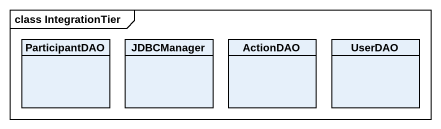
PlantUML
@startuml
mainframe class IntegrationTier
hide circle
hide empty members
class ParticipantDAO
class JDBCManager
class ActionDAO
class UserDAO
@enduml
